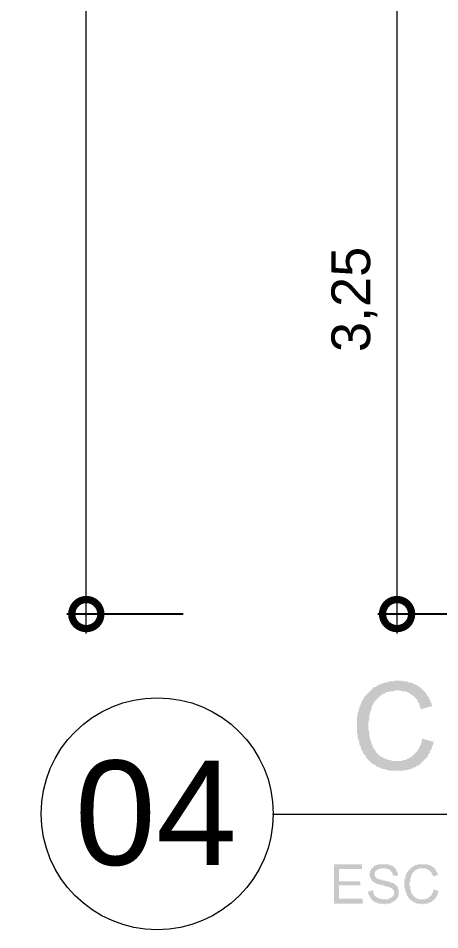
# Model space of a CAD drawing. Header units: millimetres. Extents: x 501.7 to 522.3, y 459.6 to 471.4.
# Drawn here: x 501.704 to 503.88, y 459.623 to 464.33 of the extents above; entities that cross this region are included whole.
import ezdxf

# ---------------------------------------------------------------- set-up
doc = ezdxf.new("R2010")
doc.units = ezdxf.units.MM
doc.layers.add('ARQ_COTA_AZUL', color=5, linetype='Continuous', lineweight=20, true_color=0x0000ff)
doc.layers.add('PDF3_SIMB_02', color=7, linetype='Continuous')
doc.layers.add('PDF3_SIMB_TXT', color=7, linetype='Continuous')
doc.styles.add('cota', font='arial.ttf')
doc.styles.get("Standard").update_dxf_attribs({"font": 'arial.ttf'})
doc.dimstyles.new('Info 01 - annot', dxfattribs={"dimtxt": 2, "dimasz": 3, "dimexe": 1, "dimexo": 1, "dimgap": 1, "dimtad": 1, "dimzin": 4, "dimtxsty": 'cota', "dimblk": 'DOTSMALL', "dimcen": 2, "dimdle": 1, "dimclrd": 256, "dimclre": 256, "dimclrt": 1, "dimazin": 2, "dimtfac": 0.09, "dimtix": 1, "dimtmove": 2, "dimatfit": 2, "dimfxl": 5, "dimfxlon": 1, "dimtolj": 1, "dimtzin": 4, "dimlwd": -1, "dimarcsym": 1})

# ---------------------------------------------------------------- blocks, each defined once
blk = doc.blocks.new('_DotSmall')
at = {"color": 0, "linetype": 'ByBlock', "const_width": 0.5}
blk.add_lwpolyline([(-0.0625, 0, 1), (0.0625, 0, 1)], format="xyb", close=True, dxfattribs=at)
blk = doc.blocks.new('*D40')
at = {"layer": 'ARQ_COTA_AZUL', "transparency": 16777216}
blk.add_line((502.0554, 461.1533), (502.0554, 471.1533), dxfattribs=at)
at = {"layer": 'ARQ_COTA_AZUL', "lineweight": -2, "transparency": 16777216}
for p, q in [((502.5554, 471.0533), (501.9554, 471.0533)), ((502.5554, 461.2533), (501.9554, 461.2533))]:
    blk.add_line(p, q, dxfattribs=at)
at = {"layer": 'ARQ_COTA_AZUL', "transparency": 16777216, "xscale": 0.3, "yscale": 0.3, "zscale": 0.3}
for p, rotation in [((502.0554, 471.0533), 90), ((502.0554, 461.2533), 270)]:
    blk.add_blockref('_DotSmall', p, dxfattribs=dict(at, rotation=rotation))
at = {"layer": 'ARQ_COTA_AZUL', "color": 1, "transparency": 16777216, "insert": (501.8352, 466.1533), "char_height": 0.2, "attachment_point": 5, "rotation": 90, "style": 'cota'}
blk.add_mtext('\\A1;9,80', dxfattribs=at)
blk = doc.blocks.new('*D45')
at = {"layer": 'ARQ_COTA_AZUL', "transparency": 16777216}
blk.add_line((503.6595, 461.1533), (503.6595, 464.6033), dxfattribs=at)
at = {"layer": 'ARQ_COTA_AZUL', "lineweight": -2, "transparency": 16777216}
for p, q in [((504.1595, 464.5033), (503.5595, 464.5033)), ((504.1595, 461.2533), (503.5595, 461.2533))]:
    blk.add_line(p, q, dxfattribs=at)
at = {"layer": 'ARQ_COTA_AZUL', "transparency": 16777216, "xscale": 0.3, "yscale": 0.3, "zscale": 0.3}
for p, rotation in [((503.6595, 464.5033), 90), ((503.6595, 461.2533), 270)]:
    blk.add_blockref('_DotSmall', p, dxfattribs=dict(at, rotation=rotation))
at = {"layer": 'ARQ_COTA_AZUL', "color": 1, "transparency": 16777216, "insert": (503.4393, 462.8783), "char_height": 0.2, "attachment_point": 5, "rotation": 90, "style": 'cota'}
blk.add_mtext('\\A1;3,25', dxfattribs=at)

msp = doc.modelspace()

# ---------------------------------------------------------------- hatches: boundary and pattern name
at = {"layer": 'PDF3_SIMB_TXT', "transparency": 33554559}
for points in [[(503.791, 460.6095), (503.8502, 460.5925), (503.846, 460.5883), (503.846, 460.5798), (503.8418, 460.5756), (503.8418, 460.5671), (503.8375, 460.5629), (503.8375, 460.5544), (503.8333, 460.5502), (503.8291, 460.546), (503.8291, 460.5375), (503.8248, 460.5333), (503.8206, 460.529), (503.8206, 460.5248), (503.8164, 460.5163), (503.8121, 460.5121), (503.8079, 460.5079), (503.8037, 460.5036), (503.7994, 460.4994), (503.7952, 460.4952), (503.791, 460.4909), (503.7867, 460.4867), (503.7825, 460.4825), (503.7825, 460.4825), (503.7783, 460.4782), (503.774, 460.474), (503.7656, 460.4698), (503.7613, 460.4698), (503.7571, 460.4655), (503.7529, 460.4613), (503.7444, 460.4613), (503.7402, 460.4571), (503.7359, 460.4571), (503.7317, 460.4528), (503.7232, 460.4528), (503.719, 460.4486), (503.7105, 460.4486), (503.7063, 460.4486), (503.7021, 460.4486), (503.6936, 460.4444), (503.6894, 460.4444), (503.6809, 460.4444), (503.6767, 460.4444), (503.6682, 460.4444), (503.664, 460.4444), (503.6555, 460.4444), (503.647, 460.4444), (503.6428, 460.4444), (503.6343, 460.4444), (503.6301, 460.4444), (503.6216, 460.4444), (503.6132, 460.4486), (503.6089, 460.4486), (503.6047, 460.4486), (503.5962, 460.4528), (503.592, 460.4528), (503.5835, 460.4528), (503.5793, 460.4571), (503.5751, 460.4571), (503.5708, 460.4613), (503.5624, 460.4613), (503.5581, 460.4655), (503.5539, 460.4655), (503.5497, 460.4698), (503.5454, 460.474), (503.5454, 460.474), (503.5412, 460.4782), (503.5327, 460.4782), (503.5285, 460.4825), (503.5243, 460.4867), (503.52, 460.4909), (503.5158, 460.4952), (503.5115, 460.4994), (503.5073, 460.5036), (503.5031, 460.5079), (503.4988, 460.5121), (503.4988, 460.5206), (503.4946, 460.5248), (503.4904, 460.529), (503.4861, 460.5333), (503.4819, 460.5417), (503.4819, 460.546), (503.4777, 460.5502), (503.4734, 460.5587), (503.4734, 460.5587), (503.4734, 460.5629), (503.4692, 460.5714), (503.4692, 460.5756), (503.465, 460.5798), (503.465, 460.5883), (503.465, 460.5925), (503.4607, 460.601), (503.4607, 460.6052), (503.4565, 460.6095), (503.4565, 460.6179), (503.4565, 460.6222), (503.4565, 460.6306), (503.4523, 460.6349), (503.4523, 460.6433), (503.4523, 460.6476), (503.4523, 460.656), (503.4523, 460.6603), (503.4523, 460.6687), (503.4523, 460.673), (503.4523, 460.6814), (503.4523, 460.6857), (503.4523, 460.6941), (503.4523, 460.6984), (503.4523, 460.7068), (503.4523, 460.7111), (503.4523, 460.7195), (503.4523, 460.7238), (503.4565, 460.7323), (503.4565, 460.7365), (503.4565, 460.745), (503.4607, 460.7492), (503.4607, 460.7577), (503.4607, 460.7619), (503.465, 460.7661), (503.465, 460.7746), (503.4692, 460.7788), (503.4692, 460.7831), (503.4734, 460.7873), (503.4734, 460.7958), (503.4777, 460.8), (503.4777, 460.8042), (503.4819, 460.8085), (503.4861, 460.8127), (503.4861, 460.8169), (503.4904, 460.8254), (503.4946, 460.8296), (503.4988, 460.8339), (503.5031, 460.8381), (503.5073, 460.8423), (503.5115, 460.8466), (503.5158, 460.8508), (503.52, 460.855), (503.5243, 460.8593), (503.5285, 460.8635), (503.5327, 460.8677), (503.537, 460.872), (503.5412, 460.8762), (503.5497, 460.8762), (503.5539, 460.8804), (503.5539, 460.8804), (503.5581, 460.8847), (503.5666, 460.8889), (503.5708, 460.8889), (503.5751, 460.8931), (503.5835, 460.8931), (503.5878, 460.8974), (503.592, 460.8974), (503.6005, 460.9016), (503.6047, 460.9016), (503.6132, 460.9016), (503.6174, 460.9058), (503.6216, 460.9058), (503.6301, 460.9058), (503.6343, 460.9058), (503.6428, 460.9058), (503.647, 460.9101), (503.6555, 460.9101), (503.6597, 460.9101), (503.664, 460.9101), (503.6724, 460.9101), (503.6767, 460.9101), (503.6851, 460.9101), (503.6894, 460.9058), (503.6978, 460.9058), (503.7021, 460.9058), (503.7105, 460.9058), (503.7148, 460.9016), (503.719, 460.9016), (503.7275, 460.9016), (503.7317, 460.8974), (503.7402, 460.8974), (503.7444, 460.8931), (503.7486, 460.8931), (503.7529, 460.8889), (503.7613, 460.8847), (503.7656, 460.8847), (503.7698, 460.8804), (503.774, 460.8762), (503.7783, 460.8762), (503.7825, 460.872), (503.7867, 460.8677), (503.791, 460.8635), (503.7952, 460.8593), (503.7994, 460.855), (503.8037, 460.8508), (503.8079, 460.8466), (503.8121, 460.8423), (503.8121, 460.8381), (503.8164, 460.8296), (503.8206, 460.8254), (503.8248, 460.8212), (503.8248, 460.8169), (503.8291, 460.8085), (503.8333, 460.8042), (503.8333, 460.7958), (503.8375, 460.7915), (503.8375, 460.7873), (503.8418, 460.7788), (503.8418, 460.7788), (503.7825, 460.7619), (503.7783, 460.7704), (503.7783, 460.7788), (503.774, 460.7831), (503.774, 460.7915), (503.7698, 460.7958), (503.7656, 460.8), (503.7656, 460.8085), (503.7613, 460.8127), (503.7571, 460.8169), (503.7529, 460.8212), (503.7486, 460.8254), (503.7444, 460.8296), (503.7402, 460.8339), (503.7359, 460.8339), (503.7317, 460.8381), (503.7275, 460.8423), (503.7232, 460.8466), (503.719, 460.8466), (503.7105, 460.8508), (503.7063, 460.8508), (503.7021, 460.855), (503.6936, 460.855), (503.6894, 460.855), (503.6809, 460.855), (503.6767, 460.8593), (503.6682, 460.8593), (503.664, 460.8593), (503.6555, 460.8593), (503.647, 460.8593), (503.6428, 460.855), (503.6343, 460.855), (503.6301, 460.855), (503.6216, 460.855), (503.6174, 460.8508), (503.6132, 460.8508), (503.6047, 460.8508), (503.6005, 460.8466), (503.5962, 460.8423), (503.5878, 460.8423), (503.5835, 460.8381), (503.5793, 460.8339), (503.5751, 460.8339), (503.5708, 460.8296), (503.5666, 460.8254), (503.5624, 460.8212), (503.5581, 460.8169), (503.5539, 460.8127), (503.5497, 460.8085), (503.5454, 460.8042), (503.5412, 460.8), (503.537, 460.7915), (503.537, 460.7873), (503.5327, 460.7831), (503.5285, 460.7746), (503.5285, 460.7704), (503.5285, 460.7661), (503.5243, 460.7619), (503.5243, 460.7534), (503.52, 460.7492), (503.52, 460.7407), (503.52, 460.7365), (503.5158, 460.7323), (503.5158, 460.7238), (503.5158, 460.7195), (503.5158, 460.7111), (503.5158, 460.7068), (503.5115, 460.6984), (503.5115, 460.6941), (503.5115, 460.6857), (503.5115, 460.6814), (503.5115, 460.6814), (503.5115, 460.673), (503.5115, 460.6645), (503.5115, 460.6603), (503.5115, 460.6518), (503.5158, 460.6476), (503.5158, 460.6391), (503.5158, 460.6349), (503.5158, 460.6264), (503.5158, 460.6222), (503.52, 460.6137), (503.52, 460.6095), (503.52, 460.6052), (503.5243, 460.5968), (503.5243, 460.5925), (503.5285, 460.5883), (503.5285, 460.5798), (503.5285, 460.5798), (503.5327, 460.5756), (503.5327, 460.5671), (503.537, 460.5629), (503.5412, 460.5544), (503.5454, 460.5502), (503.5497, 460.546), (503.5497, 460.5417), (503.5539, 460.5375), (503.5581, 460.5333), (503.5624, 460.529), (503.5666, 460.5248), (503.5708, 460.5206), (503.5793, 460.5163), (503.5793, 460.5163), (503.5878, 460.5121), (503.592, 460.5079), (503.5962, 460.5079), (503.6047, 460.5036), (503.6089, 460.5036), (503.6132, 460.4994), (503.6216, 460.4994), (503.6259, 460.4994), (503.6343, 460.4952), (503.6386, 460.4952), (503.647, 460.4952), (503.6513, 460.4952), (503.6597, 460.4952), (503.664, 460.4952), (503.6724, 460.4952), (503.6767, 460.4952), (503.6851, 460.4952), (503.6894, 460.4994), (503.6936, 460.4994), (503.7021, 460.4994), (503.7063, 460.5036), (503.7105, 460.5036), (503.719, 460.5079), (503.7232, 460.5121), (503.7275, 460.5121), (503.7317, 460.5163), (503.7402, 460.5206), (503.7444, 460.5248), (503.7486, 460.529), (503.7486, 460.529), (503.7529, 460.5333), (503.7571, 460.5375), (503.7613, 460.5417), (503.7656, 460.5502), (503.7698, 460.5544), (503.7698, 460.5587), (503.774, 460.5629), (503.7783, 460.5714), (503.7783, 460.5756), (503.7825, 460.5798), (503.7825, 460.5883), (503.7867, 460.5925), (503.7867, 460.601), (503.791, 460.6095), (503.791, 460.6095)], [(503.3337, 459.7585), (503.3337, 459.9617), (503.4777, 459.9617), (503.4777, 459.9363), (503.3591, 459.9363), (503.3591, 459.8728), (503.4692, 459.8728), (503.4692, 459.8517), (503.3591, 459.8517), (503.3591, 459.7839), (503.4819, 459.7839), (503.4819, 459.7585)], [(503.5115, 459.822), (503.5369, 459.8263), (503.5369, 459.822), (503.5369, 459.822), (503.5369, 459.8178), (503.5369, 459.8136), (503.5369, 459.8136), (503.5412, 459.8093), (503.5412, 459.8051), (503.5412, 459.8051), (503.5412, 459.8009), (503.5454, 459.8009), (503.5454, 459.8009), (503.5454, 459.7966), (503.5496, 459.7966), (503.5496, 459.7924), (503.5539, 459.7924), (503.5539, 459.7924), (503.5581, 459.7882), (503.5581, 459.7882), (503.5623, 459.7882), (503.5623, 459.7882), (503.5666, 459.7839), (503.5666, 459.7839), (503.5708, 459.7839), (503.575, 459.7839), (503.575, 459.7839), (503.5793, 459.7797), (503.5835, 459.7797), (503.5835, 459.7797), (503.5877, 459.7797), (503.592, 459.7797), (503.592, 459.7797), (503.5962, 459.7797), (503.5962, 459.7797), (503.6004, 459.7797), (503.6047, 459.7797), (503.6047, 459.7797), (503.6089, 459.7797), (503.6131, 459.7797), (503.6131, 459.7839), (503.6174, 459.7839), (503.6174, 459.7839), (503.6216, 459.7839), (503.6216, 459.7839), (503.6258, 459.7882), (503.6301, 459.7882), (503.6301, 459.7882), (503.6343, 459.7924), (503.6343, 459.7924), (503.6385, 459.7966), (503.6385, 459.7966), (503.6385, 459.8009), (503.6428, 459.8009), (503.6428, 459.8051), (503.6428, 459.8051), (503.6428, 459.8093), (503.6428, 459.8136), (503.6428, 459.8136), (503.6428, 459.8178), (503.6428, 459.8178), (503.6428, 459.822), (503.6428, 459.8263), (503.6385, 459.8263), (503.6385, 459.8305), (503.6385, 459.8305), (503.6385, 459.8305), (503.6343, 459.8347), (503.6343, 459.8347), (503.6301, 459.839), (503.6301, 459.839), (503.6258, 459.839), (503.6216, 459.8432), (503.6216, 459.8432), (503.6174, 459.8432), (503.6174, 459.8432), (503.6174, 459.8432), (503.6131, 459.8432), (503.6131, 459.8432), (503.6089, 459.8474), (503.6047, 459.8474), (503.6047, 459.8474), (503.6004, 459.8474), (503.5962, 459.8474), (503.592, 459.8517), (503.5877, 459.8517), (503.5835, 459.8517), (503.5835, 459.8517), (503.5793, 459.8517), (503.5793, 459.8559), (503.575, 459.8559), (503.5708, 459.8559), (503.5666, 459.8559), (503.5666, 459.8559), (503.5623, 459.8601), (503.5581, 459.8601), (503.5581, 459.8601), (503.5539, 459.8601), (503.5539, 459.8601), (503.5496, 459.8644), (503.5496, 459.8644), (503.5454, 459.8644), (503.5454, 459.8644), (503.5454, 459.8644), (503.5412, 459.8686), (503.5369, 459.8686), (503.5369, 459.8728), (503.5327, 459.8728), (503.5327, 459.8728), (503.5285, 459.8771), (503.5285, 459.8771), (503.5285, 459.8813), (503.5242, 459.8813), (503.5242, 459.8813), (503.5242, 459.8855), (503.5242, 459.8898), (503.52, 459.8898), (503.52, 459.894), (503.52, 459.894), (503.52, 459.8982), (503.52, 459.9025), (503.52, 459.9025), (503.5158, 459.9067), (503.5158, 459.9067), (503.5158, 459.9109), (503.52, 459.9152), (503.52, 459.9152), (503.52, 459.9194), (503.52, 459.9236), (503.52, 459.9236), (503.52, 459.9279), (503.5242, 459.9279), (503.5242, 459.9321), (503.5242, 459.9363), (503.5242, 459.9363), (503.5285, 459.9406), (503.5285, 459.9406), (503.5327, 459.9406), (503.5327, 459.9448), (503.5369, 459.9448), (503.5369, 459.949), (503.5412, 459.949), (503.5412, 459.9533), (503.5454, 459.9533), (503.5454, 459.9533), (503.5496, 459.9533), (503.5496, 459.9575), (503.5539, 459.9575), (503.5581, 459.9575), (503.5581, 459.9575), (503.5623, 459.9617), (503.5623, 459.9617), (503.5666, 459.9617), (503.5708, 459.9617), (503.5708, 459.9617), (503.575, 459.9617), (503.5793, 459.9617), (503.5793, 459.9617), (503.5835, 459.9617), (503.5877, 459.9617), (503.5877, 459.9617), (503.592, 459.9617), (503.5962, 459.9617), (503.5962, 459.9617), (503.6004, 459.9617), (503.6047, 459.9617), (503.6047, 459.9617), (503.6089, 459.9617), (503.6131, 459.9617), (503.6131, 459.9617), (503.6174, 459.9617), (503.6174, 459.9575), (503.6216, 459.9575), (503.6258, 459.9575), (503.6258, 459.9575), (503.6258, 459.9575), (503.6301, 459.9533), (503.6343, 459.9533), (503.6343, 459.9533), (503.6385, 459.949), (503.6385, 459.949), (503.6428, 459.949), (503.6428, 459.9448), (503.647, 459.9448), (503.647, 459.9406), (503.6512, 459.9406), (503.6512, 459.9363), (503.6512, 459.9363), (503.6555, 459.9363), (503.6555, 459.9321), (503.6555, 459.9321), (503.6555, 459.9279), (503.6597, 459.9236), (503.6597, 459.9236), (503.6597, 459.9194), (503.6597, 459.9194), (503.6639, 459.9152), (503.6639, 459.9109), (503.6639, 459.9109), (503.6639, 459.9067), (503.6639, 459.9025), (503.6639, 459.9025), (503.6385, 459.9025), (503.6385, 459.9067), (503.6385, 459.9067), (503.6343, 459.9109), (503.6343, 459.9152), (503.6343, 459.9152), (503.6343, 459.9194), (503.6301, 459.9194), (503.6301, 459.9236), (503.6301, 459.9236), (503.6258, 459.9279), (503.6258, 459.9279), (503.6258, 459.9321), (503.6216, 459.9321), (503.6216, 459.9321), (503.6174, 459.9321), (503.6174, 459.9363), (503.6131, 459.9363), (503.6131, 459.9363), (503.6089, 459.9363), (503.6047, 459.9363), (503.6047, 459.9406), (503.6004, 459.9406), (503.5962, 459.9406), (503.592, 459.9406), (503.592, 459.9406), (503.5877, 459.9406), (503.5877, 459.9406), (503.5835, 459.9406), (503.5793, 459.9406), (503.575, 459.9406), (503.575, 459.9406), (503.5708, 459.9363), (503.5666, 459.9363), (503.5666, 459.9363), (503.5623, 459.9363), (503.5623, 459.9363), (503.5581, 459.9321), (503.5581, 459.9321), (503.5539, 459.9321), (503.5539, 459.9321), (503.5539, 459.9279), (503.5496, 459.9279), (503.5496, 459.9236), (503.5454, 459.9236), (503.5454, 459.9194), (503.5454, 459.9194), (503.5454, 459.9152), (503.5454, 459.9109), (503.5412, 459.9109), (503.5412, 459.9109), (503.5454, 459.9067), (503.5454, 459.9025), (503.5454, 459.9025), (503.5454, 459.8982), (503.5454, 459.8982), (503.5496, 459.894), (503.5496, 459.894), (503.5496, 459.894), (503.5539, 459.8898), (503.5539, 459.8898), (503.5539, 459.8898), (503.5581, 459.8898), (503.5581, 459.8855), (503.5623, 459.8855), (503.5623, 459.8855), (503.5666, 459.8855), (503.5666, 459.8855), (503.5708, 459.8813), (503.575, 459.8813), (503.5793, 459.8813), (503.5835, 459.8813), (503.5835, 459.8771), (503.5877, 459.8771), (503.592, 459.8771), (503.5962, 459.8771), (503.6004, 459.8771), (503.6004, 459.8771), (503.6047, 459.8728), (503.6089, 459.8728), (503.6131, 459.8728), (503.6131, 459.8728), (503.6174, 459.8728), (503.6216, 459.8686), (503.6216, 459.8686), (503.6258, 459.8686), (503.6258, 459.8686), (503.6301, 459.8686), (503.6301, 459.8686), (503.6343, 459.8644), (503.6343, 459.8644), (503.6343, 459.8644), (503.6385, 459.8644), (503.6428, 459.8644), (503.6428, 459.8601), (503.647, 459.8601), (503.647, 459.8559), (503.6512, 459.8559), (503.6512, 459.8559), (503.6555, 459.8517), (503.6555, 459.8517), (503.6597, 459.8474), (503.6597, 459.8474), (503.6597, 459.8432), (503.6597, 459.8432), (503.6639, 459.8432), (503.6639, 459.839), (503.6639, 459.839), (503.6639, 459.8347), (503.6682, 459.8305), (503.6682, 459.8305), (503.6682, 459.8263), (503.6682, 459.8263), (503.6682, 459.822), (503.6682, 459.8178), (503.6682, 459.8178), (503.6682, 459.8136), (503.6682, 459.8093), (503.6682, 459.8093), (503.6682, 459.8051), (503.6682, 459.8009), (503.6682, 459.8009), (503.6639, 459.7966), (503.6639, 459.7966), (503.6639, 459.7924), (503.6639, 459.7882), (503.6597, 459.7882), (503.6597, 459.7882), (503.6597, 459.7839), (503.6555, 459.7839), (503.6555, 459.7797), (503.6555, 459.7797), (503.6512, 459.7755), (503.6512, 459.7755), (503.647, 459.7712), (503.647, 459.7712), (503.6428, 459.7712), (503.6385, 459.767), (503.6385, 459.767), (503.6343, 459.767), (503.6343, 459.7628), (503.6301, 459.7628), (503.6301, 459.7628), (503.6258, 459.7628), (503.6258, 459.7585), (503.6216, 459.7585), (503.6174, 459.7585), (503.6174, 459.7585), (503.6131, 459.7585), (503.6089, 459.7585), (503.6089, 459.7585), (503.6047, 459.7585), (503.6004, 459.7585), (503.6004, 459.7543), (503.5962, 459.7543), (503.5962, 459.7543), (503.592, 459.7543), (503.5877, 459.7585), (503.5877, 459.7585), (503.5835, 459.7585), (503.5793, 459.7585), (503.575, 459.7585), (503.575, 459.7585), (503.5708, 459.7585), (503.5666, 459.7585), (503.5666, 459.7585), (503.5623, 459.7585), (503.5623, 459.7585), (503.5581, 459.7628), (503.5581, 459.7628), (503.5539, 459.7628), (503.5496, 459.7628), (503.5496, 459.7628), (503.5454, 459.767), (503.5454, 459.767), (503.5412, 459.767), (503.5412, 459.7712), (503.5369, 459.7712), (503.5369, 459.7712), (503.5327, 459.7755), (503.5327, 459.7755), (503.5285, 459.7797), (503.5285, 459.7797), (503.5242, 459.7839), (503.5242, 459.7839), (503.5242, 459.7882), (503.52, 459.7882), (503.52, 459.7924), (503.52, 459.7924), (503.5158, 459.7966), (503.5158, 459.7966), (503.5158, 459.8009), (503.5158, 459.8009), (503.5115, 459.8051), (503.5115, 459.8093), (503.5115, 459.8093), (503.5115, 459.8136), (503.5115, 459.8178), (503.5115, 459.8178), (503.5115, 459.822), (503.5115, 459.822)], [(503.8502, 459.8305), (503.8756, 459.822), (503.8756, 459.822), (503.8714, 459.8178), (503.8714, 459.8136), (503.8714, 459.8136), (503.8714, 459.8093), (503.8672, 459.8051), (503.8672, 459.8051), (503.8672, 459.8009), (503.8672, 459.7966), (503.8629, 459.7966), (503.8629, 459.7924), (503.8629, 459.7924), (503.8587, 459.7882), (503.8587, 459.7882), (503.8545, 459.7839), (503.8545, 459.7839), (503.8545, 459.7797), (503.8502, 459.7797), (503.8502, 459.7797), (503.846, 459.7755), (503.846, 459.7755), (503.846, 459.7755), (503.8418, 459.7712), (503.8418, 459.7712), (503.8375, 459.767), (503.8375, 459.767), (503.8333, 459.767), (503.8333, 459.767), (503.8291, 459.7628), (503.8248, 459.7628), (503.8248, 459.7628), (503.8206, 459.7628), (503.8206, 459.7585), (503.8164, 459.7585), (503.8121, 459.7585), (503.8121, 459.7585), (503.8079, 459.7585), (503.8037, 459.7585), (503.8037, 459.7585), (503.7994, 459.7585), (503.7952, 459.7585), (503.7952, 459.7543), (503.791, 459.7543), (503.7867, 459.7543), (503.7867, 459.7585), (503.7825, 459.7585), (503.7783, 459.7585), (503.7783, 459.7585), (503.774, 459.7585), (503.7698, 459.7585), (503.7698, 459.7585), (503.7656, 459.7585), (503.7613, 459.7585), (503.7613, 459.7585), (503.7571, 459.7628), (503.7529, 459.7628), (503.7529, 459.7628), (503.7486, 459.7628), (503.7486, 459.767), (503.7444, 459.767), (503.7444, 459.767), (503.7402, 459.767), (503.7402, 459.7712), (503.7359, 459.7712), (503.7359, 459.7712), (503.7317, 459.7755), (503.7317, 459.7755), (503.7275, 459.7797), (503.7275, 459.7797), (503.7232, 459.7797), (503.7232, 459.7839), (503.7232, 459.7839), (503.719, 459.7882), (503.719, 459.7882), (503.7148, 459.7924), (503.7148, 459.7966), (503.7148, 459.7966), (503.7105, 459.8009), (503.7105, 459.8009), (503.7105, 459.8051), (503.7105, 459.8093), (503.7105, 459.8093), (503.7063, 459.8093), (503.7063, 459.8136), (503.7063, 459.8136), (503.7063, 459.8178), (503.7021, 459.822), (503.7021, 459.822), (503.7021, 459.8263), (503.7021, 459.8305), (503.7021, 459.8305), (503.7021, 459.8347), (503.6978, 459.8347), (503.6978, 459.839), (503.6978, 459.8432), (503.6978, 459.8432), (503.6978, 459.8474), (503.6978, 459.8517), (503.6978, 459.8517), (503.6978, 459.8559), (503.6978, 459.8601), (503.6978, 459.8601), (503.6978, 459.8644), (503.6978, 459.8686), (503.6978, 459.8686), (503.6978, 459.8728), (503.6978, 459.8771), (503.6978, 459.8771), (503.6978, 459.8813), (503.6978, 459.8855), (503.7021, 459.8855), (503.7021, 459.8898), (503.7021, 459.894), (503.7021, 459.894), (503.7021, 459.8982), (503.7021, 459.9025), (503.7063, 459.9025), (503.7063, 459.9067), (503.7063, 459.9067), (503.7063, 459.9109), (503.7063, 459.9109), (503.7105, 459.9152), (503.7105, 459.9152), (503.7105, 459.9194), (503.7105, 459.9194), (503.7148, 459.9236), (503.7148, 459.9236), (503.719, 459.9279), (503.719, 459.9321), (503.719, 459.9321), (503.7232, 459.9321), (503.7232, 459.9363), (503.7275, 459.9363), (503.7275, 459.9406), (503.7317, 459.9406), (503.7317, 459.9448), (503.7359, 459.9448), (503.7359, 459.9448), (503.7402, 459.949), (503.7402, 459.949), (503.7444, 459.949), (503.7444, 459.949), (503.7444, 459.9533), (503.7486, 459.9533), (503.7529, 459.9533), (503.7529, 459.9575), (503.7571, 459.9575), (503.7571, 459.9575), (503.7613, 459.9575), (503.7656, 459.9575), (503.7656, 459.9617), (503.7698, 459.9617), (503.774, 459.9617), (503.774, 459.9617), (503.7783, 459.9617), (503.7783, 459.9617), (503.7825, 459.9617), (503.7867, 459.9617), (503.7867, 459.9617), (503.791, 459.9617), (503.791, 459.9617), (503.7952, 459.9617), (503.7994, 459.9617), (503.7994, 459.9617), (503.8037, 459.9617), (503.8079, 459.9617), (503.8079, 459.9617), (503.8121, 459.9617), (503.8164, 459.9617), (503.8164, 459.9617), (503.8206, 459.9575), (503.8248, 459.9575), (503.8248, 459.9575), (503.8291, 459.9575), (503.8291, 459.9533), (503.8333, 459.9533), (503.8333, 459.9533), (503.8375, 459.9533), (503.8375, 459.949), (503.8418, 459.949), (503.8418, 459.949), (503.846, 459.9448), (503.846, 459.9448), (503.8502, 459.9448), (503.8502, 459.9406), (503.8545, 459.9406), (503.8545, 459.9363), (503.8545, 459.9363), (503.8587, 459.9321), (503.8587, 459.9321), (503.8587, 459.9279), (503.8629, 459.9279), (503.8629, 459.9236), (503.8629, 459.9194), (503.8672, 459.9194), (503.8672, 459.9152), (503.8672, 459.9152), (503.8714, 459.9109), (503.8714, 459.9067), (503.8714, 459.9067), (503.8714, 459.9067), (503.846, 459.8982), (503.846, 459.9025), (503.8418, 459.9067), (503.8418, 459.9067), (503.8418, 459.9109), (503.8375, 459.9109), (503.8375, 459.9152), (503.8375, 459.9194), (503.8333, 459.9194), (503.8333, 459.9236), (503.8333, 459.9236), (503.8291, 459.9279), (503.8291, 459.9279), (503.8248, 459.9279), (503.8248, 459.9321), (503.8248, 459.9321), (503.8206, 459.9321), (503.8164, 459.9363), (503.8164, 459.9363), (503.8121, 459.9363), (503.8121, 459.9363), (503.8079, 459.9363), (503.8079, 459.9406), (503.8037, 459.9406), (503.7994, 459.9406), (503.7952, 459.9406), (503.7952, 459.9406), (503.791, 459.9406), (503.7867, 459.9406), (503.7867, 459.9406), (503.7825, 459.9406), (503.7783, 459.9406), (503.7783, 459.9406), (503.774, 459.9406), (503.7698, 459.9363), (503.7698, 459.9363), (503.7656, 459.9363), (503.7656, 459.9363), (503.7613, 459.9363), (503.7613, 459.9321), (503.7571, 459.9321), (503.7529, 459.9321), (503.7529, 459.9279), (503.7529, 459.9279), (503.7486, 459.9279), (503.7486, 459.9236), (503.7444, 459.9236), (503.7444, 459.9194), (503.7402, 459.9194), (503.7402, 459.9152), (503.7402, 459.9152), (503.7359, 459.9109), (503.7359, 459.9109), (503.7359, 459.9067), (503.7317, 459.9025), (503.7317, 459.9025), (503.7317, 459.8982), (503.7317, 459.8982), (503.7317, 459.894), (503.7275, 459.8898), (503.7275, 459.8898), (503.7275, 459.8855), (503.7275, 459.8855), (503.7275, 459.8813), (503.7275, 459.8771), (503.7275, 459.8771), (503.7275, 459.8728), (503.7275, 459.8686), (503.7232, 459.8686), (503.7232, 459.8644), (503.7232, 459.8601), (503.7232, 459.8601), (503.7232, 459.8601), (503.7232, 459.8559), (503.7232, 459.8517), (503.7275, 459.8474), (503.7275, 459.8474), (503.7275, 459.8432), (503.7275, 459.839), (503.7275, 459.839), (503.7275, 459.8347), (503.7275, 459.8305), (503.7275, 459.8305), (503.7275, 459.8263), (503.7317, 459.8263), (503.7317, 459.822), (503.7317, 459.822), (503.7317, 459.8178), (503.7317, 459.8178), (503.7317, 459.8136), (503.7359, 459.8136), (503.7359, 459.8093), (503.7359, 459.8051), (503.7402, 459.8051), (503.7402, 459.8009), (503.7444, 459.8009), (503.7444, 459.7966), (503.7444, 459.7966), (503.7486, 459.7924), (503.7486, 459.7924), (503.7529, 459.7924), (503.7529, 459.7882), (503.7571, 459.7882), (503.7571, 459.7882), (503.7613, 459.7839), (503.7613, 459.7839), (503.7656, 459.7839), (503.7698, 459.7839), (503.7698, 459.7797), (503.774, 459.7797), (503.774, 459.7797), (503.7783, 459.7797), (503.7825, 459.7797), (503.7825, 459.7797), (503.7867, 459.7797), (503.791, 459.7797), (503.791, 459.7797), (503.7952, 459.7797), (503.7994, 459.7797), (503.7994, 459.7797), (503.8037, 459.7797), (503.8079, 459.7797), (503.8079, 459.7839), (503.8121, 459.7839), (503.8121, 459.7839), (503.8164, 459.7839), (503.8206, 459.7882), (503.8206, 459.7882), (503.8248, 459.7882), (503.8248, 459.7924), (503.8291, 459.7924), (503.8291, 459.7924), (503.8291, 459.7966), (503.8333, 459.7966), (503.8333, 459.8009), (503.8375, 459.8009), (503.8375, 459.8051), (503.8375, 459.8051), (503.8418, 459.8093), (503.8418, 459.8093), (503.8418, 459.8136), (503.8418, 459.8136), (503.846, 459.8178), (503.846, 459.822), (503.846, 459.822), (503.846, 459.8263), (503.846, 459.8305), (503.8502, 459.8305)]]:
    msp.add_hatch(color=256, dxfattribs=at).paths.add_polyline_path(points)

# ---------------------------------------------------------------- linework, layer by layer
at = {"layer": 'PDF3_SIMB_02', "lineweight": 20}
msp.add_lwpolyline([(503.016, 460.2199), (506.5509, 460.2199)], dxfattribs=at)
msp.add_circle((502.4212, 460.222), 0.599, dxfattribs=at)

# ---------------------------------------------------------------- texts
at = {"insert": (501.9958, 460.4967), "char_height": 0.53905, "attachment_point": 1}
msp.add_mtext_dynamic_manual_height_columns('04', width=0.474761, gutter_width=2.6952, heights=[0], dxfattribs=at)

# ---------------------------------------------------------------- dimensions: what is measured, and where the dimension line sits
at = {"layer": 'ARQ_COTA_AZUL'}
for base, p2, picture, middle in [((502.0554, 471.0533), (511.4021, 471.0533), '*D40', (501.8352, 466.1533)), ((503.6595, 464.5033), (505.4021, 464.5033), '*D45', (503.4393, 462.8783))]:
    dim = msp.add_linear_dim(base=base, p1=(505.4021, 461.2533), p2=p2, angle=90, dimstyle='Info 01 - annot', dxfattribs=at)
    dim.commit()
    dim.dimension.update_dxf_attribs({"geometry": picture, "text_midpoint": middle})

doc.saveas('drawing.dxf')
